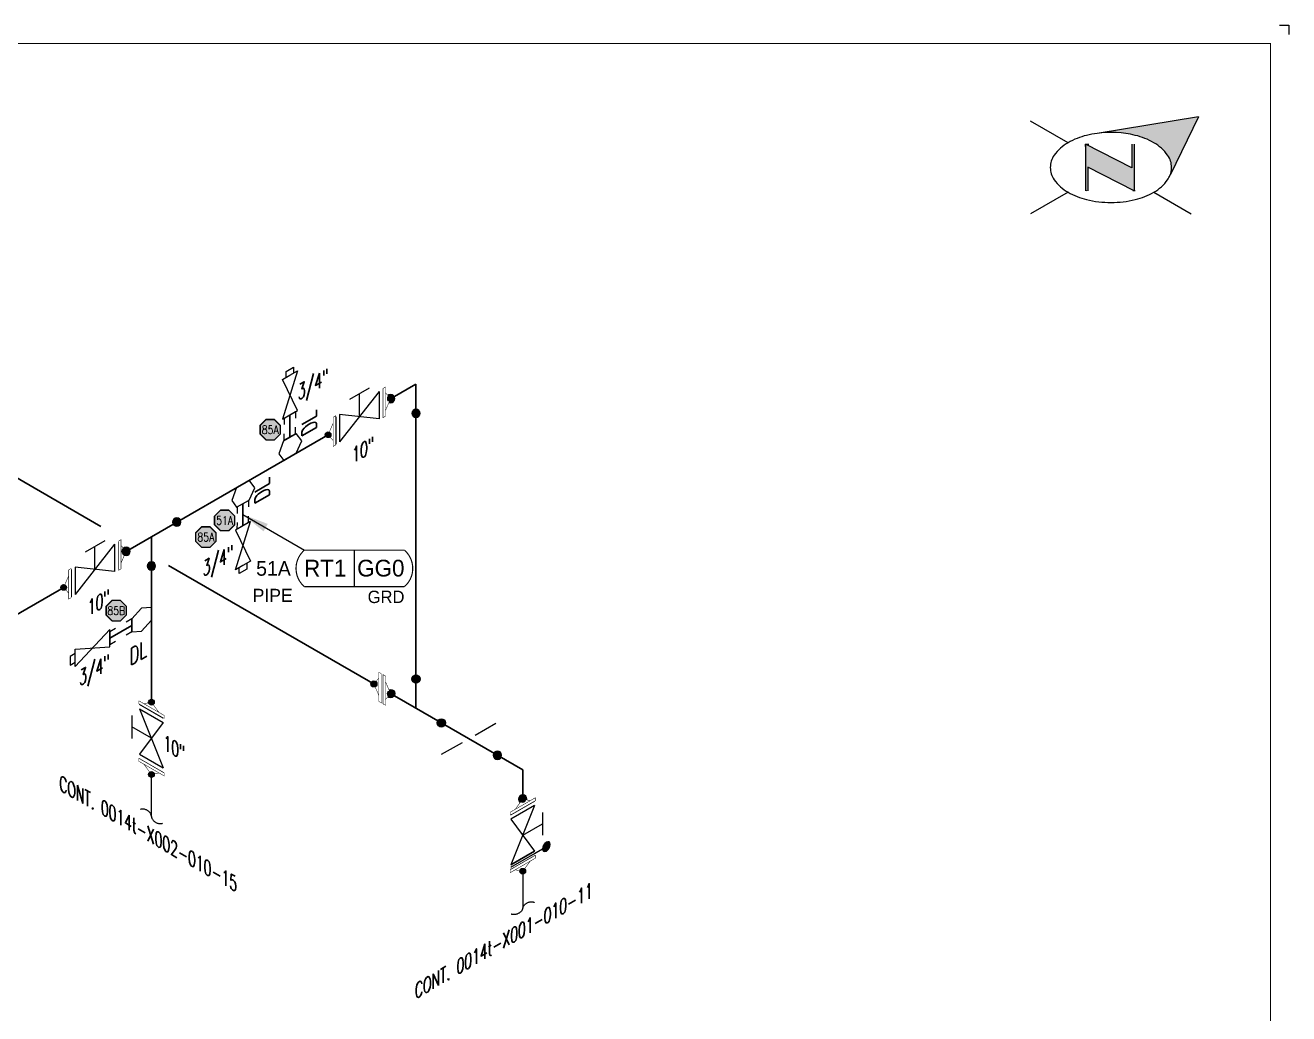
# Model space of a CAD drawing. Header units: inches. Extents: x 0.1 to 17.4, y 0.1 to 11.4.
# Drawn here: x 8.7 to 17.38, y 4.59 to 11.37 of the extents above; entities that cross this region are included whole.
import ezdxf
from ezdxf.enums import TextEntityAlignment as Align

# ---------------------------------------------------------------- set-up
doc = ezdxf.new("R2010")
doc.units = ezdxf.units.IN
doc.header["$MEASUREMENT"] = 0
doc.linetypes.add('HIDDEN2', pattern=[0.1875, 0.125, -0.0625])
for name, color, linetype in [('BORDER', 3, 'Continuous'), ('COMP', 1, 'Continuous'), ('Continuation', 7, 'Continuous'), ('DL', 20, 'Continuous'), ('FITTINGS', 4, 'Continuous'), ('PART_PCML', 7, 'Continuous'), ('PART_SelectedCML_RT', 132, 'Continuous'), ('PIPE-ANNO', 150, 'HIDDEN2'), ('TEXT', 7, 'Continuous'), ('UNAS.PIPE', 251, 'Continuous'), ('WELD POINTS', 41, 'Continuous')]:
    doc.layers.add(name, color=color, linetype=linetype)
doc.layers.add('PIPE', color=7, linetype='Continuous', lineweight=30)
doc.styles.add('CMLPAS', font='')
doc.styles.add('ISO30', font='simplex.shx', dxfattribs={"width": 0.85, "oblique": 30, "height": 0.075})
doc.styles.add('PART_Standard', font='romans', dxfattribs={"width": 0.8, "height": 0.09})
doc.styles.add('SIMPLEX', font='ROMANS')
doc.styles.get("Standard").update_dxf_attribs({"font": 'arial.ttf'})
doc.styles.get('CMLPAS').set_extended_font_data('Cordia New')
doc.dimstyles.get("Standard").update_dxf_attribs({"dimtxt": 0.18, "dimasz": 0.18, "dimexe": 0.18, "dimexo": 0.0625, "dimgap": 0.09, "dimtad": 0, "dimtih": 1, "dimtoh": 1, "dimdec": 4, "dimzin": 0, "dimdsep": 46, "dimtxsty": 'Standard', "dimcen": 0.09, "dimadec": 0, "dimazin": 0, "dimtfac": 1, "dimtdec": 4, "dimtofl": 0, "dimtmove": 0, "dimatfit": 3, "dimfxl": 1, "dimtolj": 1, "dimtzin": 0, "dimarcsym": 0})

# ---------------------------------------------------------------- blocks, each defined once
blk = doc.blocks.new('north2')
at = {"layer": 'BORDER'}
for points in [[(-0.706, -0.7673, -0.156851), (-0.679, -0.8512, -0.095667), (-0.6893, -0.9048), (-0.4945, -0.5044), (-1.1905, -0.6173, -0.092194), (-0.9281, -0.6306, -0.072341), (-0.8009, -0.6813, -0.106617)], [(-0.9381, -1.0109), (-0.9364, -1.0092), (-0.9364, -0.6907), (-0.9524, -0.6907), (-0.9524, -0.8533), (-1.2701, -0.6907), (-1.2701, -0.7067), (-1.2701, -1.0118), (-1.254, -1.0118), (-1.254, -0.8492)]]:
    blk.add_hatch(color=7, dxfattribs=at).paths.add_polyline_path(points)
at = {"layer": 'BORDER', "color": 7}
for p, q in [((-0.4945, -0.5044), (-1.1905, -0.6173)), ((-0.4945, -0.5044), (-0.6893, -0.9048)), ((-1.3895, -0.6813), (-1.6462, -0.5331)), ((-1.2701, -0.6907), (-1.2701, -1.0118)), ((-0.9524, -0.8533), (-1.2701, -0.6907)), ((-1.2701, -0.7067), (-1.2701, -0.6907)), ((-1.262, -0.6907), (-1.246, -0.6907)), ((-0.9524, -0.6907), (-0.9524, -0.8533)), ((-0.9364, -0.6907), (-0.9364, -1.0118)), ((-0.9364, -1.0118), (-1.254, -0.8492)), ((-1.254, -0.8492), (-1.254, -1.0118)), ((-1.3895, -1.0211), (-1.6462, -1.1694)), ((-1.2603, -1.0109), (-1.262, -1.0092)), ((-0.9283, -1.0118), (-0.9444, -1.0118)), ((-0.8009, -1.0211), (-0.5441, -1.1694))]:
    blk.add_line(p, q, dxfattribs=at)
for centre, radius, start, end in [((-1.2376, -0.9443), 0.3037, 120, 144.34287), ((-1.1517, -1.0932), 0.4756, 103.44948, 120), ((-1.0952, -1.3294), 0.7185, 97.62035, 103.44948), ((-1.0952, -1.3294), 0.7185, 76.55052, 97.62035), ((-1.0387, -1.0932), 0.4756, 60, 76.55052), ((-0.9527, -0.9443), 0.3037, 35.65713, 60), ((-1.3674, -0.8512), 0.144, 144.34287, 180), ((-0.823, -0.8512), 0.144, 360, 35.65713), ((-1.3674, -0.8512), 0.144, 180, 215.65713), ((-0.823, -0.8512), 0.144, 337.57958, 360), ((-1.2376, -0.7582), 0.3037, 215.65713, 240), ((-0.9527, -0.7582), 0.3037, 300, 324.34287), ((-0.823, -0.8512), 0.144, 324.34287, 337.55468), ((-1.1517, -0.6093), 0.4756, 240, 256.55052), ((-1.0387, -0.6093), 0.4756, 283.44948, 300), ((-1.0952, -0.373), 0.7185, 256.55052, 270), ((-1.0952, -0.373), 0.7185, 270, 283.44948)]:
    blk.add_arc(centre, radius, start, end, dxfattribs=at)
blk = doc.blocks.new('A$C6804a2e5')
blk.add_blockref('north2', (0, 0))
blk = doc.blocks.new('A$C860dd1f6')
at = {"layer": 'PIPE'}
blk.add_blockref('A$C6804a2e5', (0, 0), dxfattribs=at)
blk = doc.blocks.new('Border')
at = {"layer": 'BORDER', "const_width": 0.005}
blk.add_lwpolyline([(0.25, 0.25), (17.25, 0.25), (17.25, 11.25), (0.25, 11.25)], close=True, dxfattribs=at)
blk = doc.blocks.new('2_ELBOW_WELD_30')
at = {"linetype": 'ByBlock', "lineweight": -2}
h = blk.add_hatch(color=0, dxfattribs=at)
edge = h.paths.add_edge_path()
edge.add_arc((0.174, 0.1004), 0.0286, 0, 360)
h = blk.add_hatch(color=0, dxfattribs=at)
edge = h.paths.add_edge_path()
edge.add_arc((0, -0.2009), 0.0286, 0, 360)
at = {"color": 0, "linetype": 'ByBlock', "lineweight": -2}
for centre in [(0.174, 0.1004), (0, -0.2009)]:
    blk.add_circle(centre, 0.0286, dxfattribs=at)
blk = doc.blocks.new('2_ELBOW_WELD_330')
at = {"linetype": 'ByBlock', "lineweight": -2}
h = blk.add_hatch(color=0, dxfattribs=at)
edge = h.paths.add_edge_path()
edge.add_arc((0.174, -0.1004), 0.0286, 0, 360)
h = blk.add_hatch(color=0, dxfattribs=at)
edge = h.paths.add_edge_path()
edge.add_arc((0, -0.2009), 0.0286, 0, 360)
at = {"color": 0, "linetype": 'ByBlock', "lineweight": -2}
for centre in [(0.174, -0.1004), (0, -0.2009)]:
    blk.add_circle(centre, 0.0286, dxfattribs=at)
blk = doc.blocks.new('O-let 1')
at = {"layer": 'FITTINGS', "linetype": 'ByBlock'}
for p, q in [((-0.0439, -0.0254), (0.0439, 0.0254)), ((0.0827, -0.0263), (0.0439, 0.0254)), ((-0.0439, -0.0254), (-0.0768, -0.1149)), ((0.0437, -0.1104), (0.0827, -0.0263)), ((-0.0768, -0.1149), (-0.0428, -0.1603)), ((-0.0428, -0.1603), (0.0437, -0.1104))]:
    blk.add_line(p, q, dxfattribs=at)
blk = doc.blocks.new('Bleeder Valve 1')
at = {"layer": 'FITTINGS', "linetype": 'ByBlock'}
for p, q in [((0.0515, 0.0297), (-0.0515, -0.0297)), ((-0.051, -0.3022), (0.0515, 0.0297)), ((-0.0515, -0.0297), (0.0513, -0.2431)), ((0.0513, -0.2431), (0.0002, -0.2727)), ((0.0256, -0.258), (0.0256, -0.2976)), ((0.0002, -0.2727), (-0.051, -0.3022)), ((-0.0253, -0.3271), (-0.0253, -0.2874)), ((0.0256, -0.2976), (-0.0253, -0.3271))]:
    blk.add_line(p, q, dxfattribs=at)
blk = doc.blocks.new('Bleeder 1')
at = {"layer": 'PIPE', "linetype": 'Continuous'}
blk.add_line((0.0005, -0.1353), (0.0005, -0.2878), dxfattribs=at)
for name, p in [('O-let 1', (0, 0)), ('Bleeder Valve 1', (0.0005, -0.2878))]:
    blk.add_blockref(name, p)
blk = doc.blocks.new('2_SOCKET_SINGLE_30')
at = {"color": 0, "linetype": 'ByBlock', "lineweight": -2}
for p, q in [((0, 0.063), (0.054, 0.094)), ((0, 0.063), (0, -0.063)), ((0, -0.063), (0.054, -0.031))]:
    blk.add_line(p, q, dxfattribs=at)
blk = doc.blocks.new('DL_Vert_330')
at = {"layer": 'DL', "style": 'ISO30', "oblique": 330, "width": 0.85}
blk.add_text('DL', height=0.1, rotation=90, dxfattribs=at).set_placement((0, 0))
blk = doc.blocks.new('1_Text_30')
at = {"layer": 'TEXT', "style": 'PART_Standard', "oblique": 30, "width": 0.8}
blk.add_attdef('TEXT', (0, 0), '', height=0.09, rotation=30, dxfattribs=at)
blk = doc.blocks.new('3_VALVE_FLANGE_GATE_30')
at = {"color": 0, "linetype": 'ByBlock', "lineweight": -2}
blk.add_wipeout([(-0.1624, -0.1875), (-0.1353, -0.1719), (0, 0), (0.1353, -0.0156), (0.1624, 0), (0.1624, 0.1875), (0.1353, 0.1719), (0, 0), (-0.1353, 0.0156), (-0.1624, 0)], dxfattribs=at)
for p, q in [((0.0677, 0.1953), (-0.0677, 0.1172)), ((0.1624, 0.1875), (0.1624, 0)), ((0.1353, 0.1719), (-0.1353, -0.1719)), ((0, 0), (0, 0.1563)), ((0.1353, 0.1719), (0.1353, -0.0156)), ((-0.1624, 0), (-0.1624, -0.1875)), ((-0.1353, 0.0156), (-0.1353, -0.1719)), ((0.1353, -0.0156), (-0.1353, 0.0156))]:
    blk.add_line(p, q, dxfattribs=at)
blk = doc.blocks.new('AM9A04')
at = {"linetype": 'Continuous', "const_width": 0.01}
blk.add_lwpolyline([(0, -0.289), (0, 0.289), (-0.05, 0.318), (-0.05, -0.26)], close=True, dxfattribs=at)
at = {"const_width": 0.01}
blk.add_lwpolyline([(-0.05, -0.144), (-0.15, 0.087), (-0.05, 0.202)], dxfattribs=at)
blk = doc.blocks.new('4_FLANGE_WELD_SINGLE')
blk.add_wipeout([(0, 0), (0.01, -0.052), (-0.01, -0.0867), (0.01, -0.0867), (0.1101, 0.0867), (0.0901, 0.0867), (0.07, 0.052)]).dxf.layer = 'COMP'
at = {"layer": 'WELD POINTS'}
h = blk.add_hatch(color=256, dxfattribs=at)
h.dxf.hatch_style = 1
h.paths.add_polyline_path([(-0.0195, 0, 1), (0.0195, 0, 1)])
blk.add_circle((0, 0), 0.0195, dxfattribs=at)
at = {"layer": 'COMP', "xscale": -0.3466300616258731, "yscale": 0.3466300616258731, "zscale": 0.3466300616258731, "rotation": 150}
blk.add_blockref('AM9A04', (0.06, 0), dxfattribs=at)
blk = doc.blocks.new('2_TEE_WELD_30')
at = {"linetype": 'ByBlock', "lineweight": -2}
h = blk.add_hatch(color=0, dxfattribs=at)
edge = h.paths.add_edge_path()
edge.add_arc((0, 0.2009), 0.0286, 0, 360)
h = blk.add_hatch(color=0, dxfattribs=at)
edge = h.paths.add_edge_path()
edge.add_arc((0.174, 0.1004), 0.0286, 0, 360)
h = blk.add_hatch(color=0, dxfattribs=at)
edge = h.paths.add_edge_path()
edge.add_arc((0, -0.2009), 0.0286, 0, 360)
at = {"color": 0, "linetype": 'ByBlock', "lineweight": -2}
for centre in [(0, 0.2009), (0.174, 0.1004), (0, -0.2009)]:
    blk.add_circle(centre, 0.0286, dxfattribs=at)
blk = doc.blocks.new('O-let 3')
at = {"layer": 'FITTINGS', "linetype": 'ByBlock'}
for p, q in [((0.0338, 0.0377), (-0.0338, -0.0377)), ((0.1013, 0.0417), (0.0338, 0.0377)), ((0.1013, -0.0457), (0.1013, 0.0417)), ((-0.0338, -0.0377), (-0.0338, -0.1251)), ((0.0338, -0.1212), (0.1013, -0.0457)), ((-0.0338, -0.1251), (0.0338, -0.1212))]:
    blk.add_line(p, q, dxfattribs=at)
blk = doc.blocks.new('Bleeder Valve 9')
at = {"layer": 'FITTINGS', "linetype": 'ByBlock'}
for p, q in [((0, 0.0591), (-0.2362, -0.1956)), ((0, 0), (0, 0.0591)), ((0, -0.0591), (0, 0)), ((-0.2362, -0.0768), (0, -0.0591)), ((-0.2362, -0.1956), (-0.2362, -0.0768)), ((-0.2362, -0.1068), (-0.2706, -0.1266)), ((-0.2706, -0.1266), (-0.2706, -0.1855)), ((-0.2706, -0.1855), (-0.2362, -0.1656)), ((-0.2362, -0.1656), (-0.2362, -0.1068))]:
    blk.add_line(p, q, dxfattribs=at)
blk = doc.blocks.new('Bleeder 6')
at = {"layer": 'PIPE', "linetype": 'Continuous'}
blk.add_line((-0.2864, -0.1668), (-0.1351, -0.0794), dxfattribs=at)
for name, p in [('O-let 3', (-0.1013, 0.002)), ('Bleeder Valve 9', (-0.2864, -0.1668))]:
    blk.add_blockref(name, p)
blk = doc.blocks.new('DL_30')
at = {"layer": 'DL', "style": 'ISO30', "oblique": 30, "width": 0.85}
blk.add_text('DL', height=0.1, rotation=30, dxfattribs=at).set_placement((0, 0), align=Align.MIDDLE_CENTER)
blk = doc.blocks.new('Bleeder Valve 3')
at = {"layer": 'FITTINGS', "linetype": 'ByBlock'}
for p, q in [((0.051, 0.3022), (-0.0515, -0.0297)), ((-0.0513, 0.2431), (-0.0002, 0.2727)), ((-0.0256, 0.2976), (0.0253, 0.3271)), ((-0.0256, 0.258), (-0.0256, 0.2976)), ((-0.0002, 0.2727), (0.051, 0.3022)), ((0.0253, 0.3271), (0.0253, 0.2874)), ((0.0515, 0.0297), (-0.0513, 0.2431)), ((-0.0515, -0.0297), (0.0515, 0.0297))]:
    blk.add_line(p, q, dxfattribs=at)
blk = doc.blocks.new('Bleeder 3')
at = {"layer": 'PIPE', "linetype": 'Continuous'}
blk.add_line((-0.0005, 0.1353), (-0.0005, 0.2878), dxfattribs=at)
for name, p in [('Bleeder Valve 3', (-0.0005, 0.2878)), ('O-let 1', (-0.0005, 0.1353))]:
    blk.add_blockref(name, p)
blk = doc.blocks.new('*U84')
blk.add_wipeout([(0.1428, -0.0867), (0.1228, -0.052), (0.1328, 0), (0.0628, 0.052), (0.0427, 0.0867), (-0.01, 0.0867), (0.01, 0.052), (0, 0), (0.07, -0.052), (0.0901, -0.0867)]).dxf.layer = 'COMP'
at = {"layer": 'WELD POINTS'}
h = blk.add_hatch(color=256, dxfattribs=at)
h.dxf.hatch_style = 1
h.paths.add_polyline_path([(0.021, 0, 1), (-0.021, 0, 1)])
h = blk.add_hatch(color=256, dxfattribs=at)
h.dxf.hatch_style = 1
h.paths.add_polyline_path([(0.1538, 0, 1), (0.1118, 0, 1)])
at = {"layer": 'COMP', "linetype": 'Continuous'}
for points, const_width in [([(0.01, 0.0867), (-0.01, 0.0867), (0.0901, -0.0867), (0.1101, -0.0867)], 0.003), ([(0.0227, 0.0867), (0.1228, -0.0867), (0.1428, -0.0867), (0.0427, 0.0867)], 0.00347)]:
    blk.add_lwpolyline(points, close=True, dxfattribs=dict(at, const_width=const_width))
at = {"layer": 'COMP'}
for points, const_width in [([(0.07, -0.052), (0, 0), (0.01, 0.052)], 0.003), ([(0.0628, 0.052), (0.1328, 0), (0.1228, -0.052)], 0.00347)]:
    blk.add_lwpolyline(points, dxfattribs=dict(at, const_width=const_width))
at = {"layer": 'WELD POINTS'}
for centre in [(0, 0), (0.1328, 0)]:
    blk.add_circle(centre, 0.021, dxfattribs=at)
blk = doc.blocks.new('4_SUPPORT_I-BEAM_30')
at = {"color": 0, "linetype": 'ByBlock', "lineweight": -2}
for p, q in [((-0.0435, 0.0251), (-0.1857, 0.1072)), ((0.1857, -0.1072), (0.0435, -0.0251))]:
    blk.add_line(p, q, dxfattribs=at)
blk = doc.blocks.new('2_BLIND_THREAD_PADDLE_30')
at = {"linetype": 'ByBlock', "lineweight": -2}
h = blk.add_hatch(color=0, dxfattribs=at)
edge = h.paths.add_edge_path()
edge.add_ellipse((0, 0.1869), major_axis=(-0.0185, -0.032), ratio=0.57735, start_angle=0, end_angle=360)
at = {"color": 0, "linetype": 'ByBlock', "lineweight": -2}
blk.add_ellipse((0, 0.1869), major_axis=(-0.0185, -0.032), ratio=0.57735, dxfattribs=at)
blk.add_wipeout([(-0.0141, 0.0856), (0.0141, 0.1019), (0.0141, -0.0856), (-0.0141, -0.1019)])
for p, q in [((0, -0.0937), (0, 0.1567)), ((0.0141, -0.0856), (0.0141, 0.1019)), ((-0.0141, -0.1019), (-0.0141, 0.0856))]:
    blk.add_line(p, q, dxfattribs=at)
blk = doc.blocks.new('1_Text_330')
at = {"layer": 'TEXT', "style": 'PART_Standard', "oblique": 330, "width": 0.8}
blk.add_attdef('3/4"', (0, 0), '', height=0.09, rotation=330, dxfattribs=at)
blk = doc.blocks.new('1_BREAK-PIPE_PIPE_00')
at = {"color": 0, "linetype": 'ByBlock', "lineweight": -2}
for centre, major_axis in [((-0.03, 0.092), (0, -0.101)), ((0.03, -0.092), (0, 0.101))]:
    blk.add_ellipse(centre, major_axis=major_axis, ratio=0.711978, start_param=0.427466, end_param=3.141593, dxfattribs=at)
blk = doc.blocks.new('1_Cont_330')
at = {"layer": 'Continuation', "style": 'PART_Standard', "oblique": 330, "width": 0.8}
blk.add_attdef('CONT.', (0, 0), '', height=0.09, rotation=330, dxfattribs=at)
blk = doc.blocks.new('1_Cont_30')
at = {"layer": 'Continuation', "style": 'PART_Standard', "oblique": 30, "width": 0.8}
blk.add_attdef('CONT', (0, 0), '', height=0.09, rotation=30, dxfattribs=at)
blk = doc.blocks.new('1_Tilde_30')
at = {"layer": 'PIPE-ANNO', "xscale": -0.5000000000000001, "yscale": 0.5000000000000001, "zscale": 0.5000000000000001, "rotation": 114.4010914305396}
blk.add_blockref('1_BREAK-PIPE_PIPE_00', (0, 0), dxfattribs=at)
blk = doc.blocks.new('PART_PCML')
blk.add_hatch(color=0).paths.add_polyline_path([(-0.0699, -0.029), (-0.029, -0.0699), (0.029, -0.0699), (0.0699, -0.029), (0.0699, 0.029), (0.029, 0.0699), (-0.029, 0.0699), (-0.0699, 0.029)])
at = {"color": 7, "const_width": 0.009}
blk.add_lwpolyline([(-0.0699, 0.029), (-0.029, 0.0699), (0.029, 0.0699), (0.0699, 0.029), (0.0699, -0.029), (0.029, -0.0699), (-0.029, -0.0699), (-0.0699, -0.029), (-0.0699, 0.029), (-0.029, 0.0699)], dxfattribs=at)
at = {"color": 18, "true_color": 0x000000}
blk.add_lwpolyline([(-0.029, 0.0699), (-0.0699, 0.029), (-0.0699, -0.029), (-0.029, -0.0699), (0.029, -0.0699), (0.0699, -0.029), (0.0699, 0.029), (0.029, 0.0699)], close=True, dxfattribs=at)
at = {"color": 7, "true_color": 0xffffff, "style": 'SIMPLEX', "width": 0.8, "flags": 1}
for tag, p in [('CIRCUIT', (-0.0939, 0.0889)), ('DM', (-0.0527, -0.1332)), ('TYPE', (-0.0749, -0.2043))]:
    blk.add_attdef(tag, p, '', height=0.0586, dxfattribs=at)
at = {"color": 7, "true_color": 0xffffff, "style": 'SIMPLEX', "width": 0.8}
blk.add_attdef('DMDISP', text='', height=0.0586, dxfattribs=at).set_placement((0, 0), align=Align.MIDDLE_CENTER)
blk = doc.blocks.new('CMLPAS')
at = {"const_width": 0.008}
blk.add_lwpolyline([(0.0625, 0.125, 0.454441), (0.0625, -0.125), (0.75, -0.125, 0.454441), (0.75, 0.125)], format="xyb", close=True, dxfattribs=at)
blk.add_lwpolyline([(0.4063, -0.125), (0.4063, 0.125)], dxfattribs=at)
at = {"style": 'CMLPAS', "flags": 1}
for tag, p in [('STATE', (0.75, 0.6229)), ('DL', (0.75, 0.4817)), ('CIRCUIT', (0.75, 0.3405)), ('SUBSINTERVAL(MONTHS)', (-0.0251, -0.3355)), ('OLD_ID', (0.75, -0.3366)), ('OLD_NDE', (0.75, -0.4778)), ('OLD_ENTY', (0.7411, -0.6357)), ('SIZE', (0.7473, -0.7611)), ('SPEC', (0.7473, -0.9022)), ('JUSTIFY', (0.7473, -1.0434)), ('COMMENTS', (0.7473, -1.1846)), ('OLD_ASSET', (0.75, -1.3262)), ('SCHED', (0.7371, -1.4689)), ('NOM_THICK', (0.7521, -1.6102)), ('CORR_ALLOW', (0.763, -1.7453)), ('TML_STATUS', (0.7723, -1.8777)), ('FLOW_ORDER', (0.7785, -2.1301))]:
    blk.add_attdef(tag, text='', height=0.1, dxfattribs=at).set_placement(p, align=Align.MIDDLE_RIGHT)
at = {"style": 'CMLPAS'}
for tag, height, p in [('CHILD', 0.25, (0.75, 0.269)), ('###', 0.115, (0.75, 0.002)), ('ACCESS', 0.085, (0.75, -0.1954))]:
    blk.add_attdef(tag, text='', height=height, dxfattribs=at).set_placement(p, align=Align.MIDDLE_RIGHT)
at = {"color": 152, "style": 'CMLPAS'}
for tag, height, p in [('SPECIAL', 0.085, (0.4055, 0.1897)), ('DM-TYPE', 0.1, (-0.03, 0)), ('COMP', 0.09, (-0.0174, -0.185))]:
    blk.add_attdef(tag, text='', height=height, dxfattribs=at).set_placement(p, align=Align.MIDDLE_RIGHT)
at = {"style": 'CMLPAS'}
blk.add_attdef('NDE', text='', height=0.115, dxfattribs=at).set_placement((0.206, 0.002), align=Align.MIDDLE_CENTER)

msp = doc.modelspace()

# ---------------------------------------------------------------- linework, layer by layer
for p, q in [((17.3125, 11.375), (17.375, 11.375)), ((17.375, 11.375), (17.375, 11.3125))]:
    msp.add_line(p, q)
at = {"layer": 'PIPE'}
for p, q in [((6.9969, 9.2201), (9.2231, 7.9348)), ((4.7984, 5.1094), (11.3851, 8.9122)), ((11.3851, 8.9122), (11.3851, 6.6866)), ((9.5698, 7.8641), (9.5698, 6.7276)), ((9.6878, 7.6665), (12.1181, 6.2633)), ((12.1181, 6.2633), (12.1181, 5.5674))]:
    msp.add_line(p, q, dxfattribs=at)

# ---------------------------------------------------------------- block references
msp.add_blockref('1_Cont_30', (11.3775, 4.688)).add_auto_attribs({'CONT': 'CONT. 0014t-X001-010-11'})
msp.add_blockref('1_Tilde_30', (12.1181, 5.3138))
at = {"layer": 'BORDER'}
for name, p in [('Border', (0, 0)), ('A$C860dd1f6', (17.25, 11.25))]:
    msp.add_blockref(name, p, dxfattribs=at)
at = {"layer": 'DL'}
for name, p in [('DL_Vert_330', (10.3791, 8.1375)), ('DL_30', (9.4553, 7.0545))]:
    msp.add_blockref(name, p, dxfattribs=at)
at = {"layer": 'FITTINGS'}
for name, p in [('Bleeder 3', (10.5205, 8.413)), ('Bleeder 1', (10.1973, 8.2264))]:
    msp.add_blockref(name, p, dxfattribs=at)
for p, xscale, yscale, zscale, rotation in [((10.52, 8.7008), -0.713168504377533, 0.713168504377533, 0.713168504377533, 119.9952760451079), ((10.52, 8.5483), -0.7131685043775329, 0.7131685043775329, 0.7131685043775329, 299.9952760451079), ((10.1978, 8.0911), -0.713168504377533, 0.713168504377533, 0.713168504377533, 119.9952760451079), ((10.1978, 7.9386), -0.7131685043775329, 0.7131685043775329, 0.7131685043775329, 299.9952760451079), ((9.4348, 7.2555), 0.7131685043775329, 0.7131685043775329, 0.7131685043775329, 180.004723954892), ((9.2835, 7.1681), 0.7131685043775329, 0.7131685043775329, 0.7131685043775329, 0.004723954892036342)]:
    msp.add_blockref('2_SOCKET_SINGLE_30', p, dxfattribs=dict(at, xscale=xscale, yscale=yscale, zscale=zscale, rotation=rotation))
at = {"layer": 'FITTINGS', "xscale": -1}
msp.add_blockref('4_SUPPORT_I-BEAM_30', (11.7472, 6.4775), dxfattribs=at)
at = {"layer": 'PART_PCML', "color": 13}
for p in [(10.3848, 8.5985), (9.943, 7.8614)]:
    msp.add_blockref('PART_PCML', p, dxfattribs=at).add_auto_attribs({'DMDISP': '85A'})
at = {"layer": 'PART_PCML', "color": 96}
msp.add_blockref('PART_PCML', (10.0722, 7.976), dxfattribs=at).add_auto_attribs({'DMDISP': '51A'})
at = {"layer": 'PART_SelectedCML_RT'}
msp.add_blockref('CMLPAS', (10.5563, 7.6464), dxfattribs=at).add_auto_attribs({'###': 'GG0', 'NDE': 'RT1', 'DM-TYPE': '51A', 'COMP': 'PIPE', 'ACCESS': 'GRD'})
at = {"layer": 'PIPE-ANNO', "xscale": 0.5000000000000001, "yscale": 0.5000000000000001, "zscale": 0.5000000000000001, "rotation": 59.99999999999941}
msp.add_blockref('1_BREAK-PIPE_PIPE_00', (9.5698, 5.9444), dxfattribs=at)
at = {"layer": 'TEXT'}
for p in [(10.5754, 8.7988), (9.9227, 7.5871), (9.0745, 6.8378)]:
    msp.add_blockref('1_Text_30', p, dxfattribs=at).add_auto_attribs({'TEXT': '3/4"'})
at = {"layer": 'WELD POINTS', "xscale": -1}
for name, p in [('2_ELBOW_WELD_330', (11.3851, 8.9122)), ('2_ELBOW_WELD_30', (12.1181, 6.2633))]:
    msp.add_blockref(name, p, dxfattribs=at)
at = {"layer": 'WELD POINTS', "rotation": 59.99999999999999}
msp.add_blockref('2_TEE_WELD_30', (11.3851, 6.6866), dxfattribs=at)

# ---------------------------------------------------------------- leaders
at = {"layer": 'PART_SelectedCML_RT'}
msp.add_leader([(10.1978, 8.0162), (10.6197, 7.7727)], dimstyle='Standard', dxfattribs=at)

# ---------------------------------------------------------------- next in the draw order: block references
at = {"layer": 'FITTINGS'}
for p in [(10.9967, 8.6879), (9.1815, 7.6399)]:
    msp.add_blockref('3_VALVE_FLANGE_GATE_30', p, dxfattribs=at)
at = {"layer": 'FITTINGS', "yscale": -1, "rotation": 120}
msp.add_blockref('3_VALVE_FLANGE_GATE_30', (12.1181, 5.8149), dxfattribs=at)
at = {"layer": 'PIPE', "rotation": 330.0000000000002}
msp.add_blockref('*U84', (11.0961, 6.8534), dxfattribs=at)
at = {"layer": 'UNAS.PIPE', "xscale": -1, "yscale": -1, "rotation": 239.9999999999999}
msp.add_blockref('3_VALVE_FLANGE_GATE_30', (9.5698, 6.48), dxfattribs=at)

# ---------------------------------------------------------------- next in the draw order: linework, layer by layer
at = {"layer": 'UNAS.PIPE'}
msp.add_line((9.5698, 5.9444), (9.5698, 6.2325), dxfattribs=at)

# ---------------------------------------------------------------- next in the draw order: block references
for p, rotation in [((11.2111, 8.8117), 209.9999999999999), ((10.7824, 8.5642), 30.00000000000003), ((9.3959, 7.7637), 209.9999999999999), ((8.9671, 7.5161), 30.00000000000003), ((9.5698, 6.7276), 270)]:
    msp.add_blockref('4_FLANGE_WELD_SINGLE', p, dxfattribs=dict(rotation=rotation))
at = {"xscale": -1, "rotation": 90}
msp.add_blockref('4_FLANGE_WELD_SINGLE', (12.1181, 6.0624), dxfattribs=at)
at = {"layer": 'FITTINGS', "xscale": -1, "rotation": 300.0000000000001}
msp.add_blockref('2_BLIND_THREAD_PADDLE_30', (12.1181, 5.643), dxfattribs=at)
at = {"layer": 'PART_PCML', "color": 13}
msp.add_blockref('PART_PCML', (9.3284, 7.3565), dxfattribs=at).add_auto_attribs({'DMDISP': '85B'})
at = {"layer": 'PIPE'}
ref = msp.add_blockref('1_Cont_330', (8.489, 5.713), dxfattribs=dict(at, rotation=180))
ref.add_attrib('CONT.', 'CONT. 0014t-X002-010-15', dxfattribs={"layer": 'Continuation', "height": 0.09, "rotation": 330, "style": 'PART_Standard', "oblique": 330, "width": 0.8}).set_placement((9.5698, 5.8131), align=Align.MIDDLE_CENTER)
at = {"layer": 'UNAS.PIPE'}
ref = msp.add_blockref('1_Text_330', (9.6517, 6.4048), dxfattribs=at)
ref.add_attrib('3/4"', '10"', (9.6517, 6.4048), dxfattribs={"height": 0.09, "rotation": 330, "style": 'PART_Standard', "oblique": 330, "width": 0.8})

# ---------------------------------------------------------------- next in the draw order: block references
at = {"layer": 'DL'}
msp.add_blockref('DL_Vert_330', (10.7027, 8.6001), dxfattribs=at)
at = {"layer": 'FITTINGS'}
msp.add_blockref('Bleeder 6', (9.5698, 7.3349), dxfattribs=at)
at = {"layer": 'TEXT'}
for p in [(10.9481, 8.3651), (9.1328, 7.3171)]:
    msp.add_blockref('1_Text_30', p, dxfattribs=at).add_auto_attribs({'TEXT': '10"'})
at = {"layer": 'WELD POINTS', "xscale": -1, "rotation": 120}
msp.add_blockref('2_TEE_WELD_30', (9.5698, 7.8641), dxfattribs=at)

# ---------------------------------------------------------------- next in the draw order: wipeouts: each hides what was drawn before it
for points in [[(9.5698, 6.2325), (9.6218, 6.2425), (9.6565, 6.2225), (9.6565, 6.2425), (9.4832, 6.3426), (9.4832, 6.3226), (9.5178, 6.3025)], [(12.1181, 5.5674), (12.0661, 5.5774), (12.0315, 5.5574), (12.0315, 5.5774), (12.2048, 5.6774), (12.2048, 5.6574), (12.1701, 5.6374)]]:
    msp.add_wipeout(points).dxf.layer = 'UNAS.PIPE'

# ---------------------------------------------------------------- next in the draw order: hatches: boundary and pattern name
at = {"layer": 'UNAS.PIPE'}
h = msp.add_hatch(color=256, dxfattribs=at)
h.dxf.hatch_style = 1
h.paths.add_polyline_path([(9.5698, 6.213, 1), (9.5698, 6.252, 1)])
h = msp.add_hatch(color=256, dxfattribs=at)
h.dxf.hatch_style = 1
h.paths.add_polyline_path([(12.1181, 5.5479, -1), (12.1181, 5.5869, -1)])

# ---------------------------------------------------------------- next in the draw order: linework, layer by layer
msp.add_line((12.1181, 5.5674), (12.1181, 5.3138), dxfattribs=at)
at = {"layer": 'UNAS.PIPE', "linetype": 'Continuous', "const_width": 0.00347}
msp.add_lwpolyline([(12.2048, 5.6774), (12.0315, 5.5774), (12.0315, 5.5574), (12.2048, 5.6574)], close=True, dxfattribs=at)
at = {"layer": 'UNAS.PIPE', "const_width": 0.00347}
msp.add_lwpolyline([(12.1701, 5.6374), (12.1181, 5.5674), (12.0661, 5.5774)], dxfattribs=at)
at = {"layer": 'UNAS.PIPE'}
for centre in [(9.5698, 6.2325), (12.1181, 5.5674)]:
    msp.add_circle(centre, 0.0195, dxfattribs=at)

# ---------------------------------------------------------------- next in the draw order: block references
at = {"layer": 'UNAS.PIPE', "xscale": -0.3466300616258731, "yscale": 0.3466300616258731, "zscale": 0.3466300616258731, "rotation": 239.9999999999999}
msp.add_blockref('AM9A04', (9.5698, 6.2925), dxfattribs=at)

doc.saveas('drawing.dxf')
